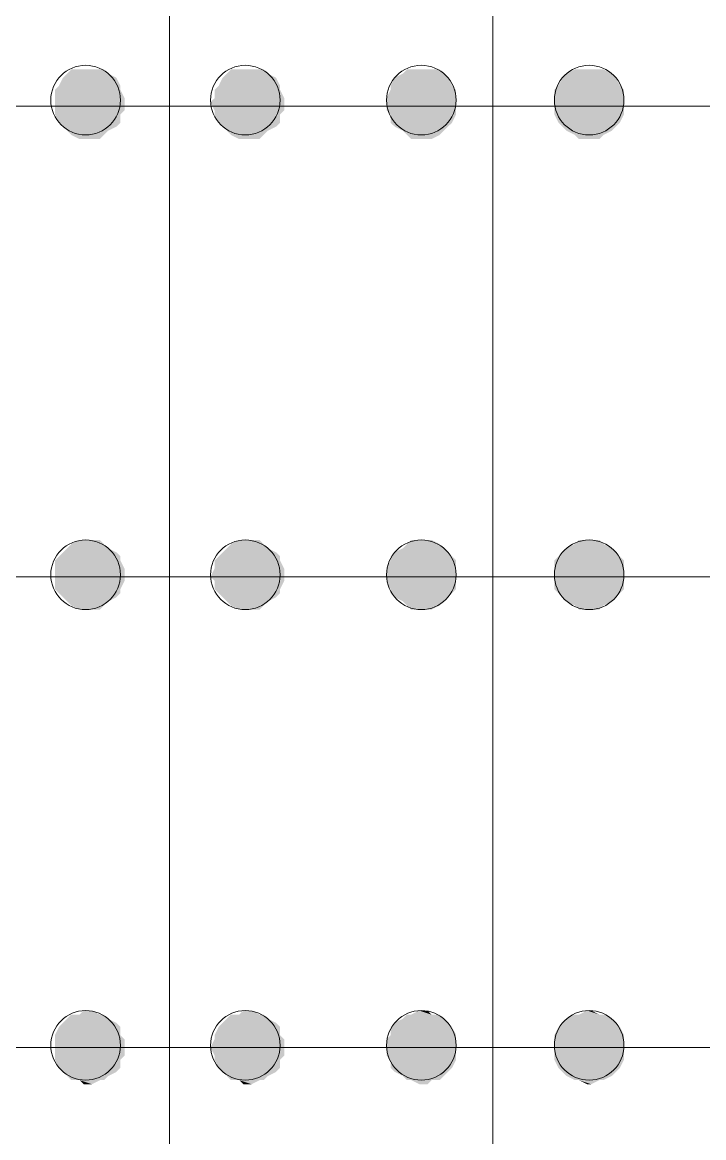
# Model space of a CAD drawing. Header units: inches. Extents: x 2 to 136, y 1 to 96.
# Drawn here: x 24.45 to 27.71, y 58.28 to 63.62 of the extents above; entities that cross this region are included whole.
import ezdxf

# ---------------------------------------------------------------- set-up
doc = ezdxf.new("R2010")
doc.units = ezdxf.units.IN
doc.header["$MEASUREMENT"] = 0
doc.layers.add('PDF_COLUMN', color=251, linetype='Continuous', true_color=0x636466)
doc.layers.add('PDF_Outer Line', color=165, linetype='Continuous', true_color=0x5258ac)
doc.layers.add('PDF_FLOOR LINES', color=7, linetype='Continuous')

msp = doc.modelspace()

# ---------------------------------------------------------------- linework, layer by layer
at = {"layer": 'PDF_COLUMN', "lineweight": 0}
for centre in [(24.7559, 63.2427), (27.1646, 63.2427), (24.7559, 60.971), (27.1646, 60.971), (24.7559, 58.719), (27.1646, 58.719)]:
    msp.add_circle(centre, 0.1665, dxfattribs=at)
at = {"layer": 'PDF_COLUMN', "color": 7, "lineweight": 0}
for centre in [(25.5197, 63.2427), (26.3617, 63.2427), (25.5197, 60.971), (26.3617, 60.971), (25.5197, 58.719), (26.3617, 58.719)]:
    msp.add_circle(centre, 0.1665, dxfattribs=at)
at = {"layer": 'PDF_COLUMN', "transparency": 33554559}
for points in [[(24.6678, 63.3699), (24.9028, 63.3504), (24.6482, 63.3504)], [(24.6874, 63.3895), (24.8636, 63.3699), (24.6678, 63.3699)], [(24.8636, 63.3699), (24.6678, 63.3699), (24.9028, 63.3504)], [(24.7265, 63.3895), (24.844, 63.3895), (24.6874, 63.3895)], [(24.844, 63.3895), (24.6874, 63.3895), (24.8636, 63.3699)], [(24.7461, 63.3895), (24.8245, 63.3895), (24.7265, 63.3895)], [(24.8245, 63.3895), (24.7265, 63.3895), (24.844, 63.3895)], [(24.7853, 63.3895), (24.7461, 63.3895), (24.8245, 63.3895)], [(27.0569, 63.3699), (27.2919, 63.3504), (27.0373, 63.3504)], [(27.0961, 63.3895), (27.2723, 63.3699), (27.0569, 63.3699)], [(27.2723, 63.3699), (27.0569, 63.3699), (27.2919, 63.3504)], [(27.1157, 63.3895), (27.2331, 63.3895), (27.0961, 63.3895)], [(27.2331, 63.3895), (27.0961, 63.3895), (27.2723, 63.3699)], [(27.1548, 63.3895), (27.2136, 63.3895), (27.1157, 63.3895)], [(27.2136, 63.3895), (27.1157, 63.3895), (27.2331, 63.3895)], [(27.1744, 63.3895), (27.1548, 63.3895), (27.2136, 63.3895)], [(24.6286, 63.3112), (24.9224, 63.2916), (24.6091, 63.2916)], [(24.6482, 63.3504), (24.9224, 63.3112), (24.6286, 63.3112)], [(24.9224, 63.3112), (24.6286, 63.3112), (24.9224, 63.2916)], [(24.9028, 63.3504), (24.6482, 63.3504), (24.9224, 63.3112)], [(27.0177, 63.3112), (27.3311, 63.2916), (26.9982, 63.2916)], [(27.0373, 63.3504), (27.3115, 63.3112), (27.0177, 63.3112)], [(27.3115, 63.3112), (27.0177, 63.3112), (27.3311, 63.2916)], [(27.2919, 63.3504), (27.0373, 63.3504), (27.3115, 63.3112)], [(24.9224, 63.2916), (24.6091, 63.2916), (24.942, 63.2524)], [(24.6091, 63.2916), (24.942, 63.2524), (24.6091, 63.2524)], [(27.3311, 63.2916), (26.9982, 63.2916), (27.3311, 63.2524)], [(26.9982, 63.2916), (27.3311, 63.2524), (26.9982, 63.2524)], [(24.942, 63.2524), (24.6091, 63.2524), (24.942, 63.2329)], [(24.6091, 63.2524), (24.942, 63.2329), (24.6091, 63.2329)], [(24.942, 63.2329), (24.6091, 63.2329), (24.942, 63.1937)], [(24.6091, 63.2329), (24.942, 63.1937), (24.6091, 63.1937)], [(27.3311, 63.2524), (26.9982, 63.2524), (27.3311, 63.2329)], [(26.9982, 63.2524), (27.3311, 63.2329), (26.9982, 63.2329)], [(27.3311, 63.2329), (26.9982, 63.2329), (27.3311, 63.1937)], [(26.9982, 63.2329), (27.3311, 63.1937), (26.9982, 63.1937)], [(24.942, 63.1937), (24.6091, 63.1937), (24.9224, 63.1741)], [(24.6091, 63.1937), (24.9224, 63.1741), (24.6091, 63.1741)], [(24.9224, 63.1741), (24.6091, 63.1741), (24.9224, 63.1349)], [(24.6091, 63.1741), (24.9224, 63.1349), (24.6286, 63.1349)], [(27.3311, 63.1937), (26.9982, 63.1937), (27.3311, 63.1741)], [(26.9982, 63.1937), (27.3311, 63.1741), (26.9982, 63.1741)], [(27.3311, 63.1741), (26.9982, 63.1741), (27.3115, 63.1349)], [(26.9982, 63.1741), (27.3115, 63.1349), (27.0177, 63.1349)], [(24.9224, 63.1349), (24.6286, 63.1349), (24.9028, 63.1154)], [(24.6286, 63.1349), (24.9028, 63.1154), (24.6482, 63.1154)], [(24.9028, 63.1154), (24.6482, 63.1154), (24.8636, 63.0958)], [(24.6482, 63.1154), (24.8636, 63.0958), (24.6678, 63.0958)], [(24.8636, 63.0958), (24.6678, 63.0958), (24.844, 63.0762)], [(24.6678, 63.0958), (24.844, 63.0762), (24.6874, 63.0762)], [(27.3115, 63.1349), (27.0177, 63.1349), (27.2919, 63.1154)], [(27.0177, 63.1349), (27.2919, 63.1154), (27.0373, 63.1154)], [(27.2919, 63.1154), (27.0373, 63.1154), (27.2723, 63.0958)], [(27.0373, 63.1154), (27.2723, 63.0958), (27.0569, 63.0958)], [(27.2723, 63.0958), (27.0569, 63.0958), (27.2331, 63.0762)], [(27.0569, 63.0958), (27.2331, 63.0762), (27.0961, 63.0762)], [(24.844, 63.0762), (24.6874, 63.0762), (24.8245, 63.0566)], [(24.6874, 63.0762), (24.8245, 63.0566), (24.7265, 63.0566)], [(24.8245, 63.0566), (24.7265, 63.0566), (24.7853, 63.0566)], [(24.7265, 63.0566), (24.7853, 63.0566), (24.7461, 63.0566)], [(27.2331, 63.0762), (27.0961, 63.0762), (27.2136, 63.0566)], [(27.0961, 63.0762), (27.2136, 63.0566), (27.1157, 63.0566)], [(27.2136, 63.0566), (27.1157, 63.0566), (27.1744, 63.0566)], [(27.1157, 63.0566), (27.1744, 63.0566), (27.1548, 63.0566)], [(24.7265, 61.1375), (24.844, 61.1179), (24.6874, 61.1179)], [(24.7461, 61.1375), (24.8245, 61.1375), (24.7265, 61.1375)], [(24.8245, 61.1375), (24.7265, 61.1375), (24.844, 61.1179)], [(24.7853, 61.1375), (24.7461, 61.1375), (24.8245, 61.1375)], [(27.1157, 61.1375), (27.2331, 61.1179), (27.0961, 61.1179)], [(27.1548, 61.1375), (27.2136, 61.1375), (27.1157, 61.1375)], [(27.2136, 61.1375), (27.1157, 61.1375), (27.2331, 61.1179)], [(27.1744, 61.1375), (27.1548, 61.1375), (27.2136, 61.1375)], [(24.6482, 61.0788), (24.9224, 61.0592), (24.6286, 61.0592)], [(24.6678, 61.0983), (24.9028, 61.0788), (24.6482, 61.0788)], [(24.9028, 61.0788), (24.6482, 61.0788), (24.9224, 61.0592)], [(24.6874, 61.1179), (24.8636, 61.0983), (24.6678, 61.0983)], [(24.8636, 61.0983), (24.6678, 61.0983), (24.9028, 61.0788)], [(24.844, 61.1179), (24.6874, 61.1179), (24.8636, 61.0983)], [(27.0373, 61.0788), (27.3115, 61.0592), (27.0177, 61.0592)], [(27.0569, 61.0983), (27.2919, 61.0788), (27.0373, 61.0788)], [(27.2919, 61.0788), (27.0373, 61.0788), (27.3115, 61.0592)], [(27.0961, 61.1179), (27.2723, 61.0983), (27.0569, 61.0983)], [(27.2723, 61.0983), (27.0569, 61.0983), (27.2919, 61.0788)], [(27.2331, 61.1179), (27.0961, 61.1179), (27.2723, 61.0983)], [(24.6286, 61.0592), (24.9224, 61.0396), (24.6091, 61.0396)], [(24.9224, 61.0396), (24.6091, 61.0396), (24.942, 61.0004)], [(24.6091, 61.0396), (24.942, 61.0004), (24.6091, 61.0004)], [(24.9224, 61.0592), (24.6286, 61.0592), (24.9224, 61.0396)], [(27.0177, 61.0592), (27.3311, 61.0396), (26.9982, 61.0396)], [(27.3311, 61.0396), (26.9982, 61.0396), (27.3311, 61.0004)], [(26.9982, 61.0396), (27.3311, 61.0004), (26.9982, 61.0004)], [(27.3115, 61.0592), (27.0177, 61.0592), (27.3311, 61.0396)], [(24.942, 61.0004), (24.6091, 61.0004), (24.942, 60.9613)], [(24.6091, 61.0004), (24.942, 60.9613), (24.6091, 60.9613)], [(24.942, 60.9613), (24.6091, 60.9613), (24.942, 60.9417)], [(24.6091, 60.9613), (24.942, 60.9417), (24.6091, 60.9417)], [(27.3311, 61.0004), (26.9982, 61.0004), (27.3311, 60.9613)], [(26.9982, 61.0004), (27.3311, 60.9613), (26.9982, 60.9613)], [(27.3311, 60.9613), (26.9982, 60.9613), (27.3311, 60.9417)], [(26.9982, 60.9613), (27.3311, 60.9417), (26.9982, 60.9417)], [(24.942, 60.9417), (24.6091, 60.9417), (24.9224, 60.9025)], [(24.6091, 60.9417), (24.9224, 60.9025), (24.6091, 60.9025)], [(27.3311, 60.9417), (26.9982, 60.9417), (27.3311, 60.9025)], [(26.9982, 60.9417), (27.3311, 60.9025), (26.9982, 60.9025)], [(24.9224, 60.9025), (24.6091, 60.9025), (24.9224, 60.8829)], [(24.6091, 60.9025), (24.9224, 60.8829), (24.6286, 60.8829)], [(24.9224, 60.8829), (24.6286, 60.8829), (24.9028, 60.8633)], [(24.6286, 60.8829), (24.9028, 60.8633), (24.6482, 60.8633)], [(24.9028, 60.8633), (24.6482, 60.8633), (24.8636, 60.8438)], [(24.6482, 60.8633), (24.8636, 60.8438), (24.6678, 60.8438)], [(27.3311, 60.9025), (26.9982, 60.9025), (27.3115, 60.8829)], [(26.9982, 60.9025), (27.3115, 60.8829), (27.0177, 60.8829)], [(27.3115, 60.8829), (27.0177, 60.8829), (27.2919, 60.8633)], [(27.0177, 60.8829), (27.2919, 60.8633), (27.0373, 60.8633)], [(27.2919, 60.8633), (27.0373, 60.8633), (27.2723, 60.8438)], [(27.0373, 60.8633), (27.2723, 60.8438), (27.0569, 60.8438)], [(24.8636, 60.8438), (24.6678, 60.8438), (24.844, 60.8242)], [(24.6678, 60.8438), (24.844, 60.8242), (24.6874, 60.8242)], [(24.844, 60.8242), (24.6874, 60.8242), (24.8245, 60.8046)], [(24.6874, 60.8242), (24.8245, 60.8046), (24.7265, 60.8046)], [(24.8245, 60.8046), (24.7265, 60.8046), (24.7853, 60.8046)], [(24.7265, 60.8046), (24.7853, 60.8046), (24.7461, 60.8046)], [(27.2723, 60.8438), (27.0569, 60.8438), (27.2331, 60.8242)], [(27.0569, 60.8438), (27.2331, 60.8242), (27.0961, 60.8242)], [(27.2331, 60.8242), (27.0961, 60.8242), (27.2136, 60.8046)], [(27.0961, 60.8242), (27.2136, 60.8046), (27.1157, 60.8046)], [(27.2136, 60.8046), (27.1157, 60.8046), (27.1744, 60.8046)], [(27.1157, 60.8046), (27.1744, 60.8046), (27.1548, 60.8046)], [(24.7461, 58.8855), (24.8245, 58.8659), (24.7265, 58.8659)], [(24.7853, 58.8855), (24.7461, 58.8855), (24.8245, 58.8659)], [(27.1548, 58.8855), (27.2136, 58.8659), (27.1157, 58.8659)], [(27.1744, 58.8855), (27.1548, 58.8855), (27.2136, 58.8659)], [(24.6482, 58.8267), (24.9224, 58.8071), (24.6286, 58.8071)], [(24.6678, 58.8463), (24.9028, 58.8267), (24.6482, 58.8267)], [(24.9028, 58.8267), (24.6482, 58.8267), (24.9224, 58.8071)], [(24.6874, 58.8659), (24.8636, 58.8463), (24.6678, 58.8463)], [(24.8636, 58.8463), (24.6678, 58.8463), (24.9028, 58.8267)], [(24.7265, 58.8659), (24.844, 58.8659), (24.6874, 58.8659)], [(24.844, 58.8659), (24.6874, 58.8659), (24.8636, 58.8463)], [(24.8245, 58.8659), (24.7265, 58.8659), (24.844, 58.8659)], [(27.0373, 58.8267), (27.3115, 58.8071), (27.0177, 58.8071)], [(27.0569, 58.8463), (27.2919, 58.8267), (27.0373, 58.8267)], [(27.2919, 58.8267), (27.0373, 58.8267), (27.3115, 58.8071)], [(27.0961, 58.8659), (27.2723, 58.8463), (27.0569, 58.8463)], [(27.2723, 58.8463), (27.0569, 58.8463), (27.2919, 58.8267)], [(27.1157, 58.8659), (27.2331, 58.8659), (27.0961, 58.8659)], [(27.2331, 58.8659), (27.0961, 58.8659), (27.2723, 58.8463)], [(27.2136, 58.8659), (27.1157, 58.8659), (27.2331, 58.8659)], [(24.6286, 58.8071), (24.9224, 58.768), (24.6091, 58.768)], [(24.9224, 58.8071), (24.6286, 58.8071), (24.9224, 58.768)], [(27.0177, 58.8071), (27.3311, 58.768), (26.9982, 58.768)], [(27.3115, 58.8071), (27.0177, 58.8071), (27.3311, 58.768)], [(24.9224, 58.768), (24.6091, 58.768), (24.942, 58.7484)], [(24.6091, 58.768), (24.942, 58.7484), (24.6091, 58.7484)], [(24.942, 58.7484), (24.6091, 58.7484), (24.942, 58.7092)], [(24.6091, 58.7484), (24.942, 58.7092), (24.6091, 58.7092)], [(27.3311, 58.768), (26.9982, 58.768), (27.3311, 58.7484)], [(26.9982, 58.768), (27.3311, 58.7484), (26.9982, 58.7484)], [(27.3311, 58.7484), (26.9982, 58.7484), (27.3311, 58.7092)], [(26.9982, 58.7484), (27.3311, 58.7092), (26.9982, 58.7092)], [(24.942, 58.7092), (24.6091, 58.7092), (24.942, 58.6701)], [(24.6091, 58.7092), (24.942, 58.6701), (24.6091, 58.6701)], [(24.942, 58.6701), (24.6091, 58.6701), (24.9224, 58.6505)], [(24.6091, 58.6701), (24.9224, 58.6505), (24.6091, 58.6505)], [(27.3311, 58.7092), (26.9982, 58.7092), (27.3311, 58.6701)], [(26.9982, 58.7092), (27.3311, 58.6701), (26.9982, 58.6701)], [(27.3311, 58.6701), (26.9982, 58.6701), (27.3311, 58.6505)], [(26.9982, 58.6701), (27.3311, 58.6505), (26.9982, 58.6505)], [(24.9224, 58.6505), (24.6091, 58.6505), (24.9224, 58.6113)], [(24.6091, 58.6505), (24.9224, 58.6113), (24.6286, 58.6113)], [(27.3311, 58.6505), (26.9982, 58.6505), (27.3115, 58.6113)], [(26.9982, 58.6505), (27.3115, 58.6113), (27.0177, 58.6113)], [(24.9224, 58.6113), (24.6286, 58.6113), (24.9028, 58.5917)], [(24.6286, 58.6113), (24.9028, 58.5917), (24.6482, 58.5917)], [(24.9028, 58.5917), (24.6482, 58.5917), (24.8636, 58.5722)], [(24.6482, 58.5917), (24.8636, 58.5722), (24.6678, 58.5722)], [(24.8636, 58.5722), (24.6678, 58.5722), (24.844, 58.5526)], [(24.6678, 58.5722), (24.844, 58.5526), (24.6874, 58.5526)], [(27.3115, 58.6113), (27.0177, 58.6113), (27.2919, 58.5917)], [(27.0177, 58.6113), (27.2919, 58.5917), (27.0373, 58.5917)], [(27.2919, 58.5917), (27.0373, 58.5917), (27.2723, 58.5722)], [(27.0373, 58.5917), (27.2723, 58.5722), (27.0569, 58.5722)], [(27.2723, 58.5722), (27.0569, 58.5722), (27.2331, 58.5526)], [(27.0569, 58.5722), (27.2331, 58.5526), (27.0961, 58.5526)], [(24.844, 58.5526), (24.6874, 58.5526), (24.8245, 58.5526)], [(24.6874, 58.5526), (24.8245, 58.5526), (24.7265, 58.5526)], [(24.8245, 58.5526), (24.7265, 58.5526), (24.7853, 58.533)], [(24.7265, 58.5526), (24.7853, 58.533), (24.7461, 58.533)], [(27.2331, 58.5526), (27.0961, 58.5526), (27.2136, 58.5526)], [(27.0961, 58.5526), (27.2136, 58.5526), (27.1157, 58.5526)], [(27.2136, 58.5526), (27.1157, 58.5526), (27.1744, 58.533)], [(27.1157, 58.5526), (27.1744, 58.533), (27.1548, 58.533)]]:
    msp.add_solid(points, dxfattribs=at)
at = {"layer": 'PDF_COLUMN', "color": 7, "transparency": 33554559}
for points in [[(25.4315, 63.3699), (25.6665, 63.3504), (25.4119, 63.3504)], [(25.4511, 63.3895), (25.6274, 63.3699), (25.4315, 63.3699)], [(25.6274, 63.3699), (25.4315, 63.3699), (25.6665, 63.3504)], [(25.4903, 63.3895), (25.6078, 63.3895), (25.4511, 63.3895)], [(25.6078, 63.3895), (25.4511, 63.3895), (25.6274, 63.3699)], [(25.5099, 63.3895), (25.5882, 63.3895), (25.4903, 63.3895)], [(25.5882, 63.3895), (25.4903, 63.3895), (25.6078, 63.3895)], [(25.549, 63.3895), (25.5099, 63.3895), (25.5882, 63.3895)], [(26.2736, 63.3699), (26.489, 63.3504), (26.2344, 63.3504)], [(26.2932, 63.3895), (26.4694, 63.3699), (26.2736, 63.3699)], [(26.4694, 63.3699), (26.2736, 63.3699), (26.489, 63.3504)], [(26.3128, 63.3895), (26.4498, 63.3895), (26.2932, 63.3895)], [(26.4498, 63.3895), (26.2932, 63.3895), (26.4694, 63.3699)], [(26.3519, 63.3895), (26.4107, 63.3895), (26.3128, 63.3895)], [(26.4107, 63.3895), (26.3128, 63.3895), (26.4498, 63.3895)], [(26.3911, 63.3895), (26.3519, 63.3895), (26.4107, 63.3895)], [(25.3924, 63.3112), (25.6861, 63.2916), (25.3728, 63.2916)], [(25.4119, 63.3504), (25.6861, 63.3112), (25.3924, 63.3112)], [(25.6861, 63.3112), (25.3924, 63.3112), (25.6861, 63.2916)], [(25.6665, 63.3504), (25.4119, 63.3504), (25.6861, 63.3112)], [(26.2344, 63.3504), (26.5086, 63.3112), (26.2148, 63.3112)], [(26.5086, 63.3112), (26.2148, 63.3112), (26.5282, 63.2916)], [(26.2148, 63.3112), (26.5282, 63.2916), (26.2148, 63.2916)], [(26.489, 63.3504), (26.2344, 63.3504), (26.5086, 63.3112)], [(25.6861, 63.2916), (25.3728, 63.2916), (25.7057, 63.2524)], [(25.3728, 63.2916), (25.7057, 63.2524), (25.3728, 63.2524)], [(26.2148, 63.2916), (26.5282, 63.2524), (26.1953, 63.2524)], [(26.5282, 63.2916), (26.2148, 63.2916), (26.5282, 63.2524)], [(25.3728, 63.2524), (25.7057, 63.2329), (25.3532, 63.2329)], [(25.7057, 63.2329), (25.3532, 63.2329), (25.7057, 63.1937)], [(25.3532, 63.2329), (25.7057, 63.1937), (25.3728, 63.1937)], [(25.7057, 63.2524), (25.3728, 63.2524), (25.7057, 63.2329)], [(26.5282, 63.2524), (26.1953, 63.2524), (26.5282, 63.2329)], [(26.1953, 63.2524), (26.5282, 63.2329), (26.1953, 63.2329)], [(26.5282, 63.2329), (26.1953, 63.2329), (26.5282, 63.1937)], [(26.1953, 63.2329), (26.5282, 63.1937), (26.1953, 63.1937)], [(25.7057, 63.1937), (25.3728, 63.1937), (25.6861, 63.1741)], [(25.3728, 63.1937), (25.6861, 63.1741), (25.3728, 63.1741)], [(25.6861, 63.1741), (25.3728, 63.1741), (25.6861, 63.1349)], [(25.3728, 63.1741), (25.6861, 63.1349), (25.3924, 63.1349)], [(26.5282, 63.1937), (26.1953, 63.1937), (26.5282, 63.1741)], [(26.1953, 63.1937), (26.5282, 63.1741), (26.2148, 63.1741)], [(26.5282, 63.1741), (26.2148, 63.1741), (26.5086, 63.1349)], [(26.2148, 63.1741), (26.5086, 63.1349), (26.2148, 63.1349)], [(25.6861, 63.1349), (25.3924, 63.1349), (25.6665, 63.1154)], [(25.3924, 63.1349), (25.6665, 63.1154), (25.4119, 63.1154)], [(25.6665, 63.1154), (25.4119, 63.1154), (25.6274, 63.0958)], [(25.4119, 63.1154), (25.6274, 63.0958), (25.4315, 63.0958)], [(25.6274, 63.0958), (25.4315, 63.0958), (25.6078, 63.0762)], [(25.4315, 63.0958), (25.6078, 63.0762), (25.4511, 63.0762)], [(26.5086, 63.1349), (26.2148, 63.1349), (26.489, 63.1154)], [(26.2148, 63.1349), (26.489, 63.1154), (26.2344, 63.1154)], [(26.489, 63.1154), (26.2344, 63.1154), (26.4694, 63.0958)], [(26.2344, 63.1154), (26.4694, 63.0958), (26.2736, 63.0958)], [(26.4694, 63.0958), (26.2736, 63.0958), (26.4498, 63.0762)], [(26.2736, 63.0958), (26.4498, 63.0762), (26.2932, 63.0762)], [(25.6078, 63.0762), (25.4511, 63.0762), (25.5882, 63.0566)], [(25.4511, 63.0762), (25.5882, 63.0566), (25.4903, 63.0566)], [(25.5882, 63.0566), (25.4903, 63.0566), (25.549, 63.0566)], [(25.4903, 63.0566), (25.549, 63.0566), (25.5099, 63.0566)], [(26.4498, 63.0762), (26.2932, 63.0762), (26.4107, 63.0566)], [(26.2932, 63.0762), (26.4107, 63.0566), (26.3128, 63.0566)], [(26.4107, 63.0566), (26.3128, 63.0566), (26.3911, 63.0566)], [(26.3128, 63.0566), (26.3911, 63.0566), (26.3519, 63.0566)], [(25.4903, 61.1375), (25.6078, 61.1179), (25.4511, 61.1179)], [(25.5099, 61.1375), (25.5882, 61.1375), (25.4903, 61.1375)], [(25.5882, 61.1375), (25.4903, 61.1375), (25.6078, 61.1179)], [(25.549, 61.1375), (25.5099, 61.1375), (25.5882, 61.1375)], [(26.3128, 61.1375), (26.4498, 61.1179), (26.2932, 61.1179)], [(26.3519, 61.1375), (26.4107, 61.1375), (26.3128, 61.1375)], [(26.4107, 61.1375), (26.3128, 61.1375), (26.4498, 61.1179)], [(26.3911, 61.1375), (26.3519, 61.1375), (26.4107, 61.1375)], [(25.4119, 61.0788), (25.6861, 61.0592), (25.3924, 61.0592)], [(25.4315, 61.0983), (25.6665, 61.0788), (25.4119, 61.0788)], [(25.6665, 61.0788), (25.4119, 61.0788), (25.6861, 61.0592)], [(25.4511, 61.1179), (25.6274, 61.0983), (25.4315, 61.0983)], [(25.6274, 61.0983), (25.4315, 61.0983), (25.6665, 61.0788)], [(25.6078, 61.1179), (25.4511, 61.1179), (25.6274, 61.0983)], [(26.2344, 61.0788), (26.5086, 61.0592), (26.2148, 61.0592)], [(26.2736, 61.0983), (26.489, 61.0788), (26.2344, 61.0788)], [(26.489, 61.0788), (26.2344, 61.0788), (26.5086, 61.0592)], [(26.2932, 61.1179), (26.4694, 61.0983), (26.2736, 61.0983)], [(26.4694, 61.0983), (26.2736, 61.0983), (26.489, 61.0788)], [(26.4498, 61.1179), (26.2932, 61.1179), (26.4694, 61.0983)], [(25.3924, 61.0592), (25.6861, 61.0396), (25.3728, 61.0396)], [(25.6861, 61.0396), (25.3728, 61.0396), (25.7057, 61.0004)], [(25.3728, 61.0396), (25.7057, 61.0004), (25.3728, 61.0004)], [(25.6861, 61.0592), (25.3924, 61.0592), (25.6861, 61.0396)], [(26.2148, 61.0396), (26.5282, 61.0004), (26.1953, 61.0004)], [(26.5086, 61.0592), (26.2148, 61.0592), (26.5282, 61.0396)], [(26.2148, 61.0592), (26.5282, 61.0396), (26.2148, 61.0396)], [(26.5282, 61.0396), (26.2148, 61.0396), (26.5282, 61.0004)], [(25.3728, 61.0004), (25.7057, 60.9613), (25.3532, 60.9613)], [(25.7057, 60.9613), (25.3532, 60.9613), (25.7057, 60.9417)], [(25.3532, 60.9613), (25.7057, 60.9417), (25.3728, 60.9417)], [(25.7057, 61.0004), (25.3728, 61.0004), (25.7057, 60.9613)], [(26.5282, 61.0004), (26.1953, 61.0004), (26.5282, 60.9613)], [(26.1953, 61.0004), (26.5282, 60.9613), (26.1953, 60.9613)], [(26.5282, 60.9613), (26.1953, 60.9613), (26.5282, 60.9417)], [(26.1953, 60.9613), (26.5282, 60.9417), (26.1953, 60.9417)], [(25.7057, 60.9417), (25.3728, 60.9417), (25.6861, 60.9025)], [(25.3728, 60.9417), (25.6861, 60.9025), (25.3728, 60.9025)], [(26.5282, 60.9417), (26.1953, 60.9417), (26.5282, 60.9025)], [(26.1953, 60.9417), (26.5282, 60.9025), (26.2148, 60.9025)], [(25.6861, 60.9025), (25.3728, 60.9025), (25.6861, 60.8829)], [(25.3728, 60.9025), (25.6861, 60.8829), (25.3924, 60.8829)], [(25.6861, 60.8829), (25.3924, 60.8829), (25.6665, 60.8633)], [(25.3924, 60.8829), (25.6665, 60.8633), (25.4119, 60.8633)], [(25.6665, 60.8633), (25.4119, 60.8633), (25.6274, 60.8438)], [(25.4119, 60.8633), (25.6274, 60.8438), (25.4315, 60.8438)], [(26.5282, 60.9025), (26.2148, 60.9025), (26.5086, 60.8829)], [(26.2148, 60.9025), (26.5086, 60.8829), (26.2148, 60.8829)], [(26.5086, 60.8829), (26.2148, 60.8829), (26.489, 60.8633)], [(26.2148, 60.8829), (26.489, 60.8633), (26.2344, 60.8633)], [(26.489, 60.8633), (26.2344, 60.8633), (26.4694, 60.8438)], [(26.2344, 60.8633), (26.4694, 60.8438), (26.2736, 60.8438)], [(25.6274, 60.8438), (25.4315, 60.8438), (25.6078, 60.8242)], [(25.4315, 60.8438), (25.6078, 60.8242), (25.4511, 60.8242)], [(25.6078, 60.8242), (25.4511, 60.8242), (25.5882, 60.8046)], [(25.4511, 60.8242), (25.5882, 60.8046), (25.4903, 60.8046)], [(25.5882, 60.8046), (25.4903, 60.8046), (25.549, 60.8046)], [(25.4903, 60.8046), (25.549, 60.8046), (25.5099, 60.8046)], [(26.4694, 60.8438), (26.2736, 60.8438), (26.4498, 60.8242)], [(26.2736, 60.8438), (26.4498, 60.8242), (26.2932, 60.8242)], [(26.4498, 60.8242), (26.2932, 60.8242), (26.4107, 60.8046)], [(26.2932, 60.8242), (26.4107, 60.8046), (26.3128, 60.8046)], [(26.4107, 60.8046), (26.3128, 60.8046), (26.3911, 60.8046)], [(26.3128, 60.8046), (26.3911, 60.8046), (26.3519, 60.8046)], [(25.5099, 58.8855), (25.5882, 58.8659), (25.4903, 58.8659)], [(25.549, 58.8855), (25.5099, 58.8855), (25.5882, 58.8659)], [(26.3519, 58.8855), (26.4107, 58.8659), (26.3128, 58.8659)], [(26.3911, 58.8855), (26.3519, 58.8855), (26.4107, 58.8659)], [(25.4119, 58.8267), (25.6861, 58.8071), (25.3924, 58.8071)], [(25.4315, 58.8463), (25.6665, 58.8267), (25.4119, 58.8267)], [(25.6665, 58.8267), (25.4119, 58.8267), (25.6861, 58.8071)], [(25.4511, 58.8659), (25.6274, 58.8463), (25.4315, 58.8463)], [(25.6274, 58.8463), (25.4315, 58.8463), (25.6665, 58.8267)], [(25.4903, 58.8659), (25.6078, 58.8659), (25.4511, 58.8659)], [(25.6078, 58.8659), (25.4511, 58.8659), (25.6274, 58.8463)], [(25.5882, 58.8659), (25.4903, 58.8659), (25.6078, 58.8659)], [(26.2344, 58.8267), (26.5086, 58.8071), (26.2148, 58.8071)], [(26.2736, 58.8463), (26.489, 58.8267), (26.2344, 58.8267)], [(26.489, 58.8267), (26.2344, 58.8267), (26.5086, 58.8071)], [(26.2932, 58.8659), (26.4694, 58.8463), (26.2736, 58.8463)], [(26.4694, 58.8463), (26.2736, 58.8463), (26.489, 58.8267)], [(26.3128, 58.8659), (26.4498, 58.8659), (26.2932, 58.8659)], [(26.4498, 58.8659), (26.2932, 58.8659), (26.4694, 58.8463)], [(26.4107, 58.8659), (26.3128, 58.8659), (26.4498, 58.8659)], [(25.3924, 58.8071), (25.6861, 58.768), (25.3728, 58.768)], [(25.6861, 58.8071), (25.3924, 58.8071), (25.6861, 58.768)], [(26.5086, 58.8071), (26.2148, 58.8071), (26.5282, 58.768)], [(26.2148, 58.8071), (26.5282, 58.768), (26.2148, 58.768)], [(25.3728, 58.7484), (25.7057, 58.7092), (25.3532, 58.7092)], [(25.6861, 58.768), (25.3728, 58.768), (25.7057, 58.7484)], [(25.3728, 58.768), (25.7057, 58.7484), (25.3728, 58.7484)], [(25.7057, 58.7484), (25.3728, 58.7484), (25.7057, 58.7092)], [(26.2148, 58.768), (26.5282, 58.7484), (26.1953, 58.7484)], [(26.5282, 58.7484), (26.1953, 58.7484), (26.5282, 58.7092)], [(26.1953, 58.7484), (26.5282, 58.7092), (26.1953, 58.7092)], [(26.5282, 58.768), (26.2148, 58.768), (26.5282, 58.7484)], [(25.7057, 58.7092), (25.3532, 58.7092), (25.7057, 58.6701)], [(25.3532, 58.7092), (25.7057, 58.6701), (25.3728, 58.6701)], [(25.7057, 58.6701), (25.3728, 58.6701), (25.6861, 58.6505)], [(25.3728, 58.6701), (25.6861, 58.6505), (25.3728, 58.6505)], [(26.5282, 58.7092), (26.1953, 58.7092), (26.5282, 58.6701)], [(26.1953, 58.7092), (26.5282, 58.6701), (26.1953, 58.6701)], [(26.5282, 58.6701), (26.1953, 58.6701), (26.5282, 58.6505)], [(26.1953, 58.6701), (26.5282, 58.6505), (26.2148, 58.6505)], [(25.6861, 58.6505), (25.3728, 58.6505), (25.6861, 58.6113)], [(25.3728, 58.6505), (25.6861, 58.6113), (25.3924, 58.6113)], [(26.5282, 58.6505), (26.2148, 58.6505), (26.5086, 58.6113)], [(26.2148, 58.6505), (26.5086, 58.6113), (26.2148, 58.6113)], [(25.6861, 58.6113), (25.3924, 58.6113), (25.6665, 58.5917)], [(25.3924, 58.6113), (25.6665, 58.5917), (25.4119, 58.5917)], [(25.6665, 58.5917), (25.4119, 58.5917), (25.6274, 58.5722)], [(25.4119, 58.5917), (25.6274, 58.5722), (25.4315, 58.5722)], [(25.6274, 58.5722), (25.4315, 58.5722), (25.6078, 58.5526)], [(25.4315, 58.5722), (25.6078, 58.5526), (25.4511, 58.5526)], [(26.5086, 58.6113), (26.2148, 58.6113), (26.489, 58.5917)], [(26.2148, 58.6113), (26.489, 58.5917), (26.2344, 58.5917)], [(26.489, 58.5917), (26.2344, 58.5917), (26.4694, 58.5722)], [(26.2344, 58.5917), (26.4694, 58.5722), (26.2736, 58.5722)], [(26.4694, 58.5722), (26.2736, 58.5722), (26.4498, 58.5526)], [(26.2736, 58.5722), (26.4498, 58.5526), (26.2932, 58.5526)], [(25.6078, 58.5526), (25.4511, 58.5526), (25.5882, 58.5526)], [(25.4511, 58.5526), (25.5882, 58.5526), (25.4903, 58.5526)], [(25.5882, 58.5526), (25.4903, 58.5526), (25.549, 58.533)], [(25.4903, 58.5526), (25.549, 58.533), (25.5099, 58.533)], [(26.4498, 58.5526), (26.2932, 58.5526), (26.4107, 58.5526)], [(26.2932, 58.5526), (26.4107, 58.5526), (26.3128, 58.5526)], [(26.4107, 58.5526), (26.3128, 58.5526), (26.3911, 58.533)], [(26.3128, 58.5526), (26.3911, 58.533), (26.3519, 58.533)]]:
    msp.add_solid(points, dxfattribs=at)
at = {"layer": 'PDF_FLOOR LINES', "lineweight": 0}
for points in [[(22.1612, 63.2133), (29.8377, 63.2133)], [(22.1612, 60.9613), (29.8377, 60.9613)], [(22.1612, 58.7092), (29.8377, 58.7092)]]:
    msp.add_lwpolyline(points, dxfattribs=at)
at = {"layer": 'PDF_Outer Line', "color": 7, "lineweight": 0}
msp.add_lwpolyline([(25.1574, 67.4823), (26.7044, 67.4823), (26.7044, 44.9425), (25.1574, 44.9425)], close=True, dxfattribs=at)

doc.saveas('drawing.dxf')
